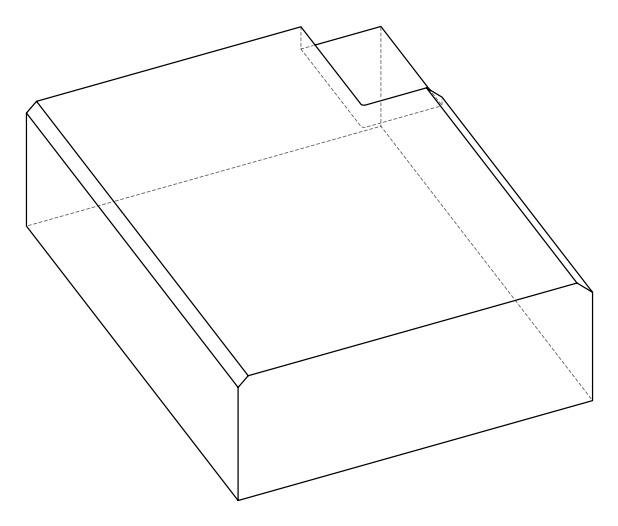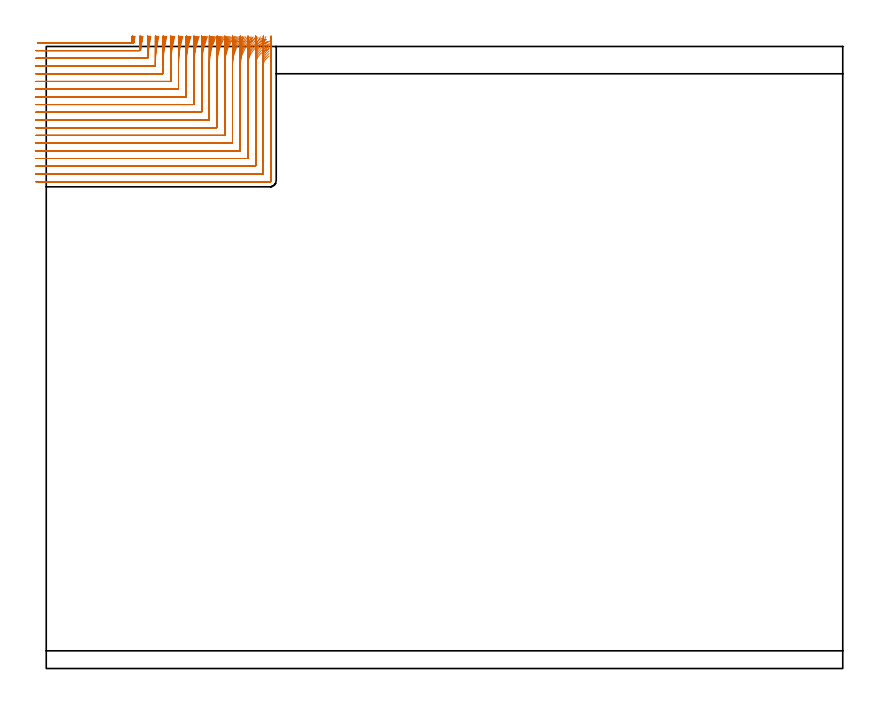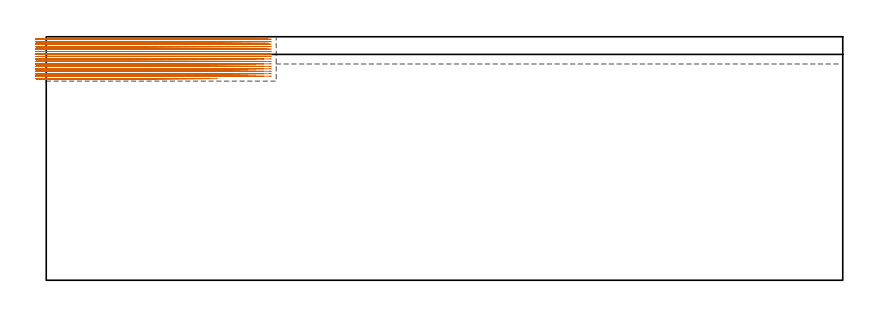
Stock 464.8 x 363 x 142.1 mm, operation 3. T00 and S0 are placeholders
(PLAN: 3 operations, 1 tool changes, 136.9 min)
(1 AREA_MILL | FG_CHAMFER_SURFACE | UGT0205_001 | 15.1 min | 24648 mm3)
(2 AREA_MILL_1 | FG_CHAMFER_SURFACE_1 | UGT0205_001 | 16.15 min | 42719 mm3)
(3 MILL_CORNER_NOTCH_RECTANGULAR | CORNER_NOTCH_RECTANGULAR | NXT0201_008 | Follow Part, ap 1.5, ae 75% | 105.64 min | 283651 mm3)
(TOOL UGT0205_001 | Chamfer Mill 20 x 3 x 45 deg. | D20 FL50 Z2)
(TOOL NXT0201_008 | ENDMILL 6mm [2P460-0600-NA 1630] | D6 FL26 Z6)
(OP 3 MILL_CORNER_NOTCH_RECTANGULAR, part 1 of 2)
G17 G21 G94 G90
T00 M6
G54
G17 G0 G90 X-5.142 Y365.1 S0 M3
G43 Z152.1 H1
Z140.661
G94 G1 X-2.142 F250.
X50.981 F500.
G3 X51.27 Y365.346 R0.3
G2 X51.38 Y366. R81.
G1 X51.891 Y368.956 F250.
G0 Z152.1
X-6. Y360.6
Z140.661
G1 X-3.
X54.897 F500.
G3 X55.189 Y360.861 R0.3
G2 X55.951 Y366. R76.5
G1 X56.491 Y368.951 F250.
G0 Z152.1
X-6. Y356.1
Z140.661
G1 X-3.
X59.026 F500.
G3 X59.319 Y356.377 R0.3
G2 X60.53 Y366. R72.
G1 X61.105 Y368.945 F250.
G0 Z152.1
X-6. Y351.6
Z140.661
G1 X-3.
X63.405 F500.
G3 X63.7 Y351.895 R0.3
G2 X65.121 Y366. R67.5
G1 X65.733 Y368.937 F250.
G0 Z152.1
X-6. Y347.1
Z140.661
G1 X-3.
X67.905 F500.
G3 X68.2 Y347.395 R0.3
G1 Y352.219
G2 X69.726 Y366. R63.
G1 X70.382 Y368.927 F250.
G0 Z152.1
X-6. Y342.6
Z140.661
G1 X-3.
X72.405 F500.
G3 X72.7 Y342.895 R0.3
G1 Y352.219
G2 X74.346 Y366. R58.5
G1 X75.053 Y368.916 F250.
G0 Z152.1
X-6. Y338.1
Z140.661
G1 X-3.
X76.905 F500.
G3 X77.2 Y338.395 R0.3
G1 Y352.219
G2 X78.988 Y366. R54.
G1 X79.754 Y368.901 F250.
G0 Z152.1
X-6. Y333.6
Z140.661
G1 X-3.
X81.404 F500.
G3 X81.7 Y333.896 R0.3
G1 Y352.219
G2 X83.657 Y366. R49.5
G1 X84.492 Y368.881 F250.
G0 Z152.1
X-6. Y329.1
Z140.661
G1 X-3.
X85.904 F500.
G3 X86.2 Y329.396 R0.3
G1 Y352.219
G2 X88.362 Y366. R45.
G1 X89.281 Y368.856 F250.
G0 Z152.1
X-6. Y324.6
Z140.661
G1 X-3.
X90.404 F500.
G3 X90.7 Y324.896 R0.3
G1 Y352.219
G2 X93.117 Y366. R40.5
G1 X94.138 Y368.821 F250.
G0 Z152.1
X-6. Y320.1
Z140.661
G1 X-3.
X94.904 F500.
G3 X95.2 Y320.396 R0.3
G1 Y352.219
G2 X97.942 Y366. R36.
G1 X99.091 Y368.771 F250.
G0 Z152.1
X-6. Y315.6
Z140.661
G1 X-3.
X99.404 F500.
G3 X99.7 Y315.896 R0.3
G1 Y352.219
G2 X102.875 Y366. R31.5
G1 X104.187 Y368.698 F250.
G0 Z152.1
X-6. Y311.1
Z140.661
G1 X-3.
X103.904 F500.
G3 X104.2 Y311.396 R0.3
G1 Y352.219
G2 X107.982 Y366. R27.
G1 X109.513 Y368.58 F250.
G0 Z152.1
X-6. Y306.6
Z140.661
G1 X-3.
X108.403 F500.
G3 X108.7 Y306.897 R0.3
G1 Y352.219
G2 X113.414 Y366. R22.5
G1 X115.252 Y368.371 F250.
G0 Z152.1
X-6. Y302.1
Z140.661
G1 X-3.
X112.903 F500.
G3 X113.2 Y302.397 R0.3
G1 Y352.219
G2 X119.621 Y366. R18.
G1 X121.918 Y367.93 F250.
G0 Z152.1
X-6. Y297.6
Z140.661
G1 X-3.
X117.403 F500.
G3 X117.7 Y297.897 R0.3
G1 Y352.219
G2 X126.533 Y364.886 R13.5
G1 X129.348 Y365.924 F250.
G0 Z152.1
X-6. Y293.1
Z140.661
G1 X-3.
X121.903 F500.
G3 X122.2 Y293.397 R0.3
G1 Y352.219
G2 X127.2 Y360.281 R9.
G1 X129.887 Y361.615 F250.
G0 Z152.1
X-6. Y288.6
Z140.661
G1 X-3.
X126.403 F500.
G3 X126.7 Y288.897 R0.3
G1 Y352.219
G2 X127.969 Y355.351 R4.5
G1 X130.056 Y357.505 F250.
G0 Z152.1
X-6. Y284.1
Z140.661
G1 X-3.
X130.6 F500.
G3 X131.2 Y284.7 R0.6
G1 Y352.219
Y355.219 F250.
G0 Z152.1
X-5.142 Y365.1
Z139.222
G1 X-2.142
X50.758 F500.
G3 X51.048 Y365.351 R0.3
G2 X51.146 Y366. R81.
G1 X51.603 Y368.965 F250.
G0 Z152.1
X-6. Y360.6
Z139.222
G1 X-3.
X54.748 F500.
G3 X55.04 Y360.866 R0.3
G2 X55.702 Y366. R76.5
G1 X56.186 Y368.961 F250.
G0 Z152.1
X-6. Y356.1
Z139.222
G1 X-3.
X58.957 F500.
G3 X59.252 Y356.383 R0.3
G2 X60.266 Y366. R72.
G1 X60.78 Y368.956 F250.
G0 Z152.1
X-6. Y351.6
Z139.222
G1 X-3.
X63.405 F500.
G3 X63.7 Y351.895 R0.3
G1 Y353.658
G2 X64.838 Y366. R67.5
G1 X65.386 Y368.949 F250.
G0 Z152.1
X-6. Y347.1
Z139.222
G1 X-3.
X67.905 F500.
G3 X68.2 Y347.395 R0.3
G1 Y353.658
G2 X69.421 Y366. R63.
G1 X70.008 Y368.942 F250.
G0 Z152.1
X-6. Y342.6
Z139.222
G1 X-3.
X72.405 F500.
G3 X72.7 Y342.895 R0.3
G1 Y353.658
G2 X74.017 Y366. R58.5
G1 X74.65 Y368.932 F250.
G0 Z152.1
X-6. Y338.1
Z139.222
G1 X-3.
X76.905 F500.
G3 X77.2 Y338.395 R0.3
G1 Y353.658
G2 X78.629 Y366. R54.
G1 X79.315 Y368.921 F250.
G0 Z152.1
X-6. Y333.6
Z139.222
G1 X-3.
X81.404 F500.
G3 X81.7 Y333.896 R0.3
G1 Y353.658
G2 X83.263 Y366. R49.5
G1 X84.011 Y368.905 F250.
G0 Z152.1
X-6. Y329.1
Z139.222
G1 X-3.
X85.904 F500.
G3 X86.2 Y329.396 R0.3
G1 Y353.658
G2 X87.925 Y366. R45.
G1 X88.748 Y368.885 F250.
G0 Z152.1
X-6. Y324.6
Z139.222
G1 X-3.
X90.404 F500.
G3 X90.7 Y324.896 R0.3
G1 Y353.658
G2 X92.626 Y366. R40.5
G1 X93.54 Y368.857 F250.
G0 Z152.1
X-6. Y320.1
Z139.222
G1 X-3.
X94.904 F500.
G3 X95.2 Y320.396 R0.3
G1 Y353.658
G2 X97.382 Y366. R36.
G1 X98.41 Y368.818 F250.
G0 Z152.1
X-6. Y315.6
Z139.222
G1 X-3.
X99.404 F500.
G3 X99.7 Y315.896 R0.3
G1 Y353.658
G2 X102.218 Y366. R31.5
G1 X103.394 Y368.76 F250.
G0 Z152.1
X-6. Y311.1
Z139.222
G1 X-3.
X103.904 F500.
G3 X104.2 Y311.396 R0.3
G1 Y353.658
G2 X107.186 Y366. R27.
G1 X108.557 Y368.668 F250.
G0 Z152.1
X-6. Y306.6
Z139.222
G1 X-3.
X108.403 F500.
G3 X108.7 Y306.897 R0.3
G1 Y353.658
G2 X112.387 Y366. R22.5
G1 X114.032 Y368.508 F250.
G0 Z152.1
X-6. Y302.1
Z139.222
G1 X-3.
X112.903 F500.
G3 X113.2 Y302.397 R0.3
G1 Y353.658
G2 X118.097 Y366. R18.
G1 X120.154 Y368.184 F250.
G0 Z152.1
X-6. Y297.6
Z139.222
G1 X-3.
X117.403 F500.
G3 X117.7 Y297.897 R0.3
G1 Y353.658
G2 X125.289 Y365.795 R13.5
G1 X127.986 Y367.109 F250.
G0 Z152.1
X-6. Y293.1
Z139.222
G1 X-3.
X121.903 F500.
G3 X122.2 Y293.397 R0.3
G1 Y353.658
G2 X127.2 Y361.721 R9.
G1 X129.887 Y363.054 F250.
G0 Z152.1
X-6. Y288.6
Z139.222
G1 X-3.
X126.403 F500.
G3 X126.7 Y288.897 R0.3
G1 Y353.658
G2 X127.969 Y356.79 R4.5
G1 X130.056 Y358.944 F250.
G0 Z152.1
X-6. Y284.1
Z139.222
G1 X-3.
X130.6 F500.
G3 X131.2 Y284.7 R0.6
G1 Y353.658
Y356.658 F250.
G0 Z152.1
X-5.142 Y365.1
Z137.783
G1 X-2.142
X50.561 F500.
G3 X50.852 Y365.356 R0.3
G2 X50.937 Y366. R81.
G1 X51.341 Y368.973 F250.
G0 Z152.1
X-6. Y360.6
Z137.783
G1 X-3.
X54.625 F500.
G3 X54.918 Y360.872 R0.3
G2 X55.481 Y366. R76.5
G1 X55.908 Y368.969 F250.
G0 Z152.1
X-6. Y356.1
Z137.783
G1 X-3.
X58.917 F500.
G3 X59.212 Y356.389 R0.3
G2 X60.03 Y366. R72.
G1 X60.485 Y368.965 F250.
G0 Z152.1
X-6. Y351.6
Z137.783
G1 X-3.
X63.405 F500.
G3 X63.7 Y351.895 R0.3
G1 Y355.097
G2 X64.586 Y366. R67.5
G1 X65.071 Y368.961 F250.
G0 Z152.1
X-6. Y347.1
Z137.783
G1 X-3.
X67.905 F500.
G3 X68.2 Y347.395 R0.3
G1 Y355.097
G2 X69.151 Y366. R63.
G1 X69.67 Y368.955 F250.
G0 Z152.1
X-6. Y342.6
Z137.783
G1 X-3.
X72.405 F500.
G3 X72.7 Y342.895 R0.3
G1 Y355.097
G2 X73.725 Y366. R58.5
G1 X74.284 Y368.947 F250.
G0 Z152.1
X-6. Y338.1
Z137.783
G1 X-3.
X76.905 F500.
G3 X77.2 Y338.395 R0.3
G1 Y355.097
G2 X78.312 Y366. R54.
G1 X78.918 Y368.938 F250.
G0 Z152.1
X-6. Y333.6
Z137.783
G1 X-3.
X81.404 F500.
G3 X81.7 Y333.896 R0.3
G1 Y355.097
G2 X82.916 Y366. R49.5
G1 X83.576 Y368.926 F250.
G0 Z152.1
X-6. Y329.1
Z137.783
G1 X-3.
X85.904 F500.
G3 X86.2 Y329.396 R0.3
G1 Y355.097
G2 X87.541 Y366. R45.
G1 X88.268 Y368.911 F250.
G0 Z152.1
X-6. Y324.6
Z137.783
G1 X-3.
X90.404 F500.
G3 X90.7 Y324.896 R0.3
G1 Y355.097
G2 X92.195 Y366. R40.5
G1 X93.003 Y368.889 F250.
G0 Z152.1
X-6. Y320.1
Z137.783
G1 X-3.
X94.904 F500.
G3 X95.2 Y320.396 R0.3
G1 Y355.097
G2 X96.891 Y366. R36.
G1 X97.799 Y368.859 F250.
G0 Z152.1
X-6. Y315.6
Z137.783
G1 X-3.
X99.404 F500.
G3 X99.7 Y315.896 R0.3
G1 Y355.097
G2 X101.647 Y366. R31.5
G1 X102.685 Y368.815 F250.
G0 Z152.1
X-6. Y311.1
Z137.783
G1 X-3.
X103.904 F500.
G3 X104.2 Y311.396 R0.3
G1 Y355.097
G2 X106.499 Y366. R27.
G1 X107.71 Y368.745 F250.
G0 Z152.1
X-6. Y306.6
Z137.783
G1 X-3.
X108.403 F500.
G3 X108.7 Y306.897 R0.3
G1 Y355.097
G2 X111.518 Y366. R22.5
G1 X112.972 Y368.624 F250.
G0 Z152.1
X-6. Y302.1
Z137.783
G1 X-3.
X112.903 F500.
G3 X113.2 Y302.397 R0.3
G1 Y355.097
G2 X116.877 Y366. R18.
G1 X118.695 Y368.387 F250.
G0 Z152.1
X-6. Y297.6
Z137.783
G1 X-3.
X117.403 F500.
G3 X117.7 Y297.897 R0.3
G1 Y355.097
G2 X123.239 Y366. R13.5
G1 X125.661 Y367.769 F250.
G0 Z152.1
X-6. Y293.1
Z137.783
G1 X-3.
X121.903 F500.
G3 X122.2 Y293.397 R0.3
G1 Y355.097
G2 X127.196 Y363.158 R9.
G1 X129.883 Y364.492 F250.
G0 Z152.1
X-6. Y288.6
Z137.783
G1 X-3.
X126.403 F500.
G3 X126.7 Y288.897 R0.3
G1 Y355.097
G2 X127.969 Y358.229 R4.5
G1 X130.057 Y360.384 F250.
G0 Z152.1
X-6. Y284.1
Z137.783
G1 X-3.
X130.6 F500.
G3 X131.2 Y284.7 R0.6
G1 Y355.097
Y358.097 F250.
G0 Z152.1
X-5.142 Y365.1
Z136.344
G1 X-2.142
X50.39 F500.
G3 X50.682 Y365.362 R0.3
G2 X50.755 Y366. R81.
G1 X51.105 Y368.979 F250.
G0 Z152.1
X-6. Y360.6
Z136.344
G1 X-3.
X54.529 F500.
G3 X54.823 Y360.877 R0.3
G2 X55.287 Y366. R76.5
G1 X55.659 Y368.977 F250.
G0 Z152.1
X-6. Y356.1
Z136.344
G1 X-3.
X58.905 F500.
G3 X59.2 Y356.395 R0.3
G2 X59.825 Y366. R72.
G1 X60.219 Y368.974 F250.
G0 Z152.1
X-6. Y351.6
Z136.344
G1 X-3.
X63.405 F500.
G3 X63.7 Y351.895 R0.3
G1 Y356.536
G2 X64.367 Y366. R67.5
G1 X64.787 Y368.97 F250.
G0 Z152.1
X-6. Y347.1
Z136.344
G1 X-3.
X67.905 F500.
G3 X68.2 Y347.395 R0.3
G1 Y356.536
G2 X68.915 Y366. R63.
G1 X69.366 Y368.966 F250.
G0 Z152.1
X-6. Y342.6
Z136.344
G1 X-3.
X72.405 F500.
G3 X72.7 Y342.895 R0.3
G1 Y356.536
G2 X73.471 Y366. R58.5
G1 X73.956 Y368.96 F250.
G0 Z152.1
X-6. Y338.1
Z136.344
G1 X-3.
X76.905 F500.
G3 X77.2 Y338.395 R0.3
G1 Y356.536
G2 X78.036 Y366. R54.
G1 X78.561 Y368.954 F250.
G0 Z152.1
X-6. Y333.6
Z136.344
G1 X-3.
X81.404 F500.
G3 X81.7 Y333.896 R0.3
G1 Y356.536
G2 X82.613 Y366. R49.5
G1 X83.187 Y368.945 F250.
G0 Z152.1
X-6. Y329.1
Z136.344
G1 X-3.
X85.904 F500.
G3 X86.2 Y329.396 R0.3
G1 Y356.536
G2 X87.206 Y366. R45.
G1 X87.837 Y368.933 F250.
G0 Z152.1
X-6. Y324.6
Z136.344
G1 X-3.
X90.404 F500.
G3 X90.7 Y324.896 R0.3
G1 Y356.536
G2 X91.821 Y366. R40.5
G1 X92.522 Y368.917 F250.
G0 Z152.1
X-6. Y320.1
Z136.344
G1 X-3.
X94.904 F500.
G3 X95.2 Y320.396 R0.3
G1 Y356.536
G2 X96.466 Y366. R36.
G1 X97.255 Y368.894 F250.
G0 Z152.1
X-6. Y315.6
Z136.344
G1 X-3.
X99.404 F500.
G3 X99.7 Y315.896 R0.3
G1 Y356.536
G2 X101.155 Y366. R31.5
G1 X102.057 Y368.861 F250.
G0 Z152.1
X-6. Y311.1
Z136.344
G1 X-3.
X103.904 F500.
G3 X104.2 Y311.396 R0.3
G1 Y356.536
G2 X105.913 Y366. R27.
G1 X106.964 Y368.81 F250.
G0 Z152.1
X-6. Y306.6
Z136.344
G1 X-3.
X108.403 F500.
G3 X108.7 Y306.897 R0.3
G1 Y356.536
G2 X110.787 Y366. R22.5
G1 X112.049 Y368.722 F250.
G0 Z152.1
X-6. Y302.1
Z136.344
G1 X-3.
X112.903 F500.
G3 X113.2 Y302.397 R0.3
G1 Y356.536
G2 X115.889 Y366. R18.
G1 X117.466 Y368.552 F250.
G0 Z152.1
X-6. Y297.6
Z136.344
G1 X-3.
X117.403 F500.
G3 X117.7 Y297.897 R0.3
G1 Y356.536
G2 X121.572 Y366. R13.5
G1 X123.675 Y368.139 F250.
G0 Z152.1
X-6. Y293.1
Z136.344
G1 X-3.
X121.903 F500.
G3 X122.2 Y293.397 R0.3
G1 Y356.536
G2 X126.846 Y364.413 R9.
G1 X129.472 Y365.864 F250.
G0 Z152.1
X-6. Y288.6
Z136.344
G1 X-3.
X126.403 F500.
G3 X126.7 Y288.897 R0.3
G1 Y356.536
G2 X127.968 Y359.668 R4.5
G1 X130.056 Y361.822 F250.
G0 Z152.1
X-6. Y284.1
Z136.344
G1 X-3.
X130.6 F500.
G3 X131.2 Y284.7 R0.6
G1 Y356.536
Y359.536 F250.
G0 Z152.1
X-5.142 Y365.1
Z134.905
G1 X-2.142
X50.246 F500.
G3 X50.538 Y365.367 R0.3
G2 X50.599 Y366. R81.
G1 X50.896 Y368.985 F250.
G0 Z152.1
X-6. Y360.6
Z134.905
G1 X-3.
X54.461 F500.
G3 X54.755 Y360.883 R0.3
G2 X55.122 Y366. R76.5
G1 X55.437 Y368.983 F250.
G0 Z152.1
X-6. Y356.1
Z134.905
G1 X-3.
X58.905 F500.
G3 X59.2 Y356.395 R0.3
G1 Y357.973
G2 X59.649 Y366. R72.
G1 X59.983 Y368.981 F250.
G0 Z152.1
X-6. Y351.6
Z134.905
G1 X-3.
X63.405 F500.
G3 X63.7 Y351.895 R0.3
G1 Y357.973
G2 X64.179 Y366. R67.5
G1 X64.536 Y368.979 F250.
G0 Z152.1
X-6. Y347.1
Z134.905
G1 X-3.
X67.905 F500.
G3 X68.2 Y347.395 R0.3
G1 Y357.973
G2 X68.713 Y366. R63.
G1 X69.096 Y368.976 F250.
G0 Z152.1
X-6. Y342.6
Z134.905
G1 X-3.
X72.405 F500.
G3 X72.7 Y342.895 R0.3
G1 Y357.973
G2 X73.253 Y366. R58.5
G1 X73.665 Y368.972 F250.
G0 Z152.1
X-6. Y338.1
Z134.905
G1 X-3.
X76.905 F500.
G3 X77.2 Y338.395 R0.3
G1 Y357.973
G2 X77.8 Y366. R54.
G1 X78.246 Y368.967 F250.
G0 Z152.1
X-6. Y333.6
Z134.905
G1 X-3.
X81.404 F500.
G3 X81.7 Y333.896 R0.3
G1 Y357.973
G2 X82.355 Y366. R49.5
G1 X82.842 Y368.96 F250.
G0 Z152.1
X-6. Y329.1
Z134.905
G1 X-3.
X85.904 F500.
G3 X86.2 Y329.396 R0.3
G1 Y357.973
G2 X86.922 Y366. R45.
G1 X87.457 Y368.952 F250.
G0 Z152.1
X-6. Y324.6
Z134.905
G1 X-3.
X90.404 F500.
G3 X90.7 Y324.896 R0.3
G1 Y357.973
G2 X91.503 Y366. R40.5
G1 X92.098 Y368.94 F250.
G0 Z152.1
X-6. Y320.1
Z134.905
G1 X-3.
X94.904 F500.
G3 X95.2 Y320.396 R0.3
G1 Y357.973
G2 X96.106 Y366. R36.
G1 X96.775 Y368.924 F250.
G0 Z152.1
X-6. Y315.6
Z134.905
G1 X-3.
X99.404 F500.
G3 X99.7 Y315.896 R0.3
G1 Y357.973
G2 X100.74 Y366. R31.5
G1 X101.504 Y368.901 F250.
G0 Z152.1
X-6. Y311.1
Z134.905
G1 X-3.
X103.904 F500.
G3 X104.2 Y311.396 R0.3
G1 Y357.973
G2 X105.421 Y366. R27.
G1 X106.313 Y368.864 F250.
G0 Z152.1
X-6. Y306.6
Z134.905
G1 X-3.
X108.403 F500.
G3 X108.7 Y306.897 R0.3
G1 Y357.973
G2 X110.18 Y366. R22.5
G1 X111.251 Y368.803 F250.
G0 Z152.1
X-6. Y302.1
Z134.905
G1 X-3.
X112.903 F500.
G3 X113.2 Y302.397 R0.3
G1 Y357.973
G2 X115.089 Y366. R18.
G1 X116.426 Y368.685 F250.
G0 Z152.1
X-6. Y297.6
Z134.905
G1 X-3.
X117.403 F500.
G3 X117.7 Y297.897 R0.3
G1 Y357.973
G2 X120.345 Y366. R13.5
G1 X122.129 Y368.412 F250.
G0 Z152.1
X-6. Y293.1
Z134.905
G1 X-3.
X121.903 F500.
G3 X122.2 Y293.397 R0.3
G1 Y357.973
G2 X126.087 Y365.38 R9.
G1 X128.556 Y367.084 F250.
G0 Z152.1
X-6. Y288.6
Z134.905
G1 X-3.
X126.403 F500.
G3 X126.7 Y288.897 R0.3
G1 Y357.973
G2 X127.972 Y361.109 R4.5
G1 X130.063 Y363.261 F250.
G0 Z152.1
X-6. Y284.1
Z134.905
G1 X-3.
X130.6 F500.
G3 X131.2 Y284.7 R0.6
G1 Y357.973
Y360.973 F250.
G0 Z152.1
X-5.142 Y365.1
Z133.467
G1 X-2.142
X50.114 F500.
G3 X50.407 Y365.373 R0.3
G2 X50.454 Y366. R81.
G1 X50.692 Y368.991 F250.
G0 Z152.1
X-6. Y360.6
Z133.467
G1 X-3.
X54.417 F500.
G3 X54.711 Y360.889 R0.3
G2 X54.969 Y366. R76.5
G1 X55.221 Y368.989 F250.
G0 Z152.1
X-6. Y356.1
Z133.467
G1 X-3.
X58.905 F500.
G3 X59.2 Y356.395 R0.3
G1 Y359.585
G2 X59.486 Y366. R72.
G1 X59.754 Y368.988 F250.
G0 Z152.1
X-6. Y351.6
Z133.467
G1 X-3.
X63.405 F500.
G3 X63.7 Y351.895 R0.3
G1 Y359.585
G2 X64.006 Y366. R67.5
G1 X64.291 Y368.986 F250.
G0 Z152.1
X-6. Y347.1
Z133.467
G1 X-3.
X67.905 F500.
G3 X68.2 Y347.395 R0.3
G1 Y359.585
G2 X68.527 Y366. R63.
G1 X68.833 Y368.984 F250.
G0 Z152.1
X-6. Y342.6
Z133.467
G1 X-3.
X72.405 F500.
G3 X72.7 Y342.895 R0.3
G1 Y359.585
G2 X73.053 Y366. R58.5
G1 X73.382 Y368.982 F250.
G0 Z152.1
X-6. Y338.1
Z133.467
G1 X-3.
X76.905 F500.
G3 X77.2 Y338.395 R0.3
G1 Y359.585
G2 X77.582 Y366. R54.
G1 X77.939 Y368.979 F250.
G0 Z152.1
X-6. Y333.6
Z133.467
G1 X-3.
X81.404 F500.
G3 X81.7 Y333.896 R0.3
G1 Y359.585
G2 X82.117 Y366. R49.5
G1 X82.506 Y368.975 F250.
G0 Z152.1
X-6. Y329.1
Z133.467
G1 X-3.
X85.904 F500.
G3 X86.2 Y329.396 R0.3
G1 Y359.585
G2 X86.66 Y366. R45.
G1 X87.087 Y368.969 F250.
G0 Z152.1
X-6. Y324.6
Z133.467
G1 X-3.
X90.404 F500.
G3 X90.7 Y324.896 R0.3
G1 Y359.585
G2 X91.211 Y366. R40.5
G1 X91.686 Y368.962 F250.
G0 Z152.1
X-6. Y320.1
Z133.467
G1 X-3.
X94.904 F500.
G3 X95.2 Y320.396 R0.3
G1 Y359.585
G2 X95.776 Y366. R36.
G1 X96.311 Y368.952 F250.
G0 Z152.1
X-6. Y315.6
Z133.467
G1 X-3.
X99.404 F500.
G3 X99.7 Y315.896 R0.3
G1 Y359.585
G2 X100.36 Y366. R31.5
G1 X100.971 Y368.937 F250.
G0 Z152.1
X-6. Y311.1
Z133.467
G1 X-3.
X103.904 F500.
G3 X104.2 Y311.396 R0.3
G1 Y359.585
G2 X104.973 Y366. R27.
G1 X105.686 Y368.914 F250.
G0 Z152.1
X-6. Y306.6
Z133.467
G1 X-3.
X108.403 F500.
G3 X108.7 Y306.897 R0.3
G1 Y359.585
G2 X109.634 Y366. R22.5
G1 X110.489 Y368.875 F250.
G0 Z152.1
X-6. Y302.1
Z133.467
G1 X-3.
X112.903 F500.
G3 X113.2 Y302.397 R0.3
G1 Y359.585
G2 X114.382 Y366. R18.
G1 X115.451 Y368.803 F250.
G0 Z152.1
X-6. Y297.6
Z133.467
G1 X-3.
X117.403 F500.
G3 X117.7 Y297.897 R0.3
G1 Y359.585
G2 X119.321 Y366. R13.5
G1 X120.747 Y368.64 F250.
G0 Z152.1
X-6. Y293.1
Z133.467
G1 X-3.
X121.903 F500.
G3 X122.2 Y293.397 R0.3
G1 Y359.585
G2 X124.887 Y366. R9.
G1 X127.026 Y368.104 F250.
G0 Z152.1
X-6. Y288.6
Z133.467
G1 X-3.
X126.403 F500.
G3 X126.7 Y288.897 R0.3
G1 Y359.585
G2 X128.577 Y363.242 R4.5
G1 X131.015 Y364.99 F250.
G0 Z152.1
X-6. Y284.1
Z133.467
G1 X-3.
X130.6 F500.
G3 X131.2 Y284.7 R0.6
G1 Y359.585
Y362.585 F250.
G0 Z152.1
X-5.142 Y365.1
Z132.028
G1 X-2.142
X50.003 F500.
G3 X50.296 Y365.38 R0.3
G2 X50.329 Y366. R81.
G1 X50.499 Y368.995 F250.
G0 Z152.1
X-6. Y360.6
Z132.028
G1 X-3.
X54.406 F500.
G3 X54.7 Y360.894 R0.3
G2 X54.837 Y366. R76.5
G1 X55.017 Y368.995 F250.
G0 Z152.1
X-6. Y356.1
Z132.028
G1 X-3.
X58.905 F500.
G3 X59.2 Y356.395 R0.3
G1 Y361.399
G2 X59.347 Y366. R72.
G1 X59.539 Y368.994 F250.
G0 Z152.1
X-6. Y351.6
Z132.028
G1 X-3.
X63.405 F500.
G3 X63.7 Y351.895 R0.3
G1 Y361.399
G2 X63.857 Y366. R67.5
G1 X64.061 Y368.993 F250.
G0 Z152.1
X-6. Y347.1
Z132.028
G1 X-3.
X67.905 F500.
G3 X68.2 Y347.395 R0.3
G1 Y361.399
G2 X68.368 Y366. R63.
G1 X68.587 Y368.992 F250.
G0 Z152.1
X-6. Y342.6
Z132.028
G1 X-3.
X72.405 F500.
G3 X72.7 Y342.895 R0.3
G1 Y361.399
G2 X72.881 Y366. R58.5
G1 X73.117 Y368.991 F250.
G0 Z152.1
X-6. Y338.1
Z132.028
G1 X-3.
X76.905 F500.
G3 X77.2 Y338.395 R0.3
G1 Y361.399
G2 X77.396 Y366. R54.
G1 X77.652 Y368.989 F250.
G0 Z152.1
X-6. Y333.6
Z132.028
G1 X-3.
X81.404 F500.
G3 X81.7 Y333.896 R0.3
G1 Y361.399
G2 X81.914 Y366. R49.5
G1 X82.193 Y368.987 F250.
G0 Z152.1
X-6. Y329.1
Z132.028
G1 X-3.
X85.904 F500.
G3 X86.2 Y329.396 R0.3
G1 Y361.399
G2 X86.436 Y366. R45.
G1 X86.743 Y368.984 F250.
G0 Z152.1
X-6. Y324.6
Z132.028
G1 X-3.
X90.404 F500.
G3 X90.7 Y324.896 R0.3
G1 Y361.399
G2 X90.962 Y366. R40.5
G1 X91.303 Y368.981 F250.
G0 Z152.1
X-6. Y320.1
Z132.028
G1 X-3.
X94.904 F500.
G3 X95.2 Y320.396 R0.3
G1 Y361.399
G2 X95.495 Y366. R36.
G1 X95.879 Y368.975 F250.
G0 Z152.1
X-6. Y315.6
Z132.028
G1 X-3.
X99.404 F500.
G3 X99.7 Y315.896 R0.3
G1 Y361.399
G2 X100.038 Y366. R31.5
G1 X100.476 Y368.968 F250.
G0 Z152.1
X-6. Y311.1
Z132.028
G1 X-3.
X103.904 F500.
G3 X104.2 Y311.396 R0.3
G1 Y361.399
G2 X104.595 Y366. R27.
G1 X105.106 Y368.956 F250.
G0 Z152.1
X-6. Y306.6
Z132.028
G1 X-3.
X108.403 F500.
G3 X108.7 Y306.897 R0.3
G1 Y361.399
G2 X109.175 Y366. R22.5
G1 X109.789 Y368.937 F250.
G0 Z152.1
X-6. Y302.1
Z132.028
G1 X-3.
X112.903 F500.
G3 X113.2 Y302.397 R0.3
G1 Y361.399
G2 X113.798 Y366. R18.
G1 X114.565 Y368.9 F250.
G0 Z152.1
X-6. Y297.6
Z132.028
G1 X-3.
X117.403 F500.
G3 X117.7 Y297.897 R0.3
G1 Y361.399
G2 X118.508 Y366. R13.5
G1 X119.531 Y368.82 F250.
G0 Z152.1
X-6. Y293.1
Z132.028
G1 X-3.
X121.903 F500.
G3 X122.2 Y293.397 R0.3
G1 Y361.399
G2 X123.465 Y366. R9.
G1 X124.998 Y368.578 F250.
G0 Z152.1
X-6. Y288.6
Z132.028
G1 X-3.
X126.403 F500.
G3 X126.7 Y288.897 R0.3
G1 Y361.399
G2 X128.934 Y365.287 R4.5
G1 X131.526 Y366.798 F250.
G0 Z152.1
X-6. Y284.1
Z132.028
G1 X-3.
X130.6 F500.
G3 X131.2 Y284.7 R0.6
G1 Y361.399
Y364.399 F250.
G0 Z152.1
X-5.142 Y365.1
Z130.589
G1 X-2.142
X49.913 F500.
G3 X50.208 Y365.39 R0.3
G2 X50.218 Y366. R81.
G1 X50.282 Y368.999 F250.
G0 Z152.1
X-6. Y360.6
Z130.589
G1 X-3.
X54.406 F500.
G3 X54.7 Y360.894 R0.3
G1 Y364.285
G2 X54.719 Y366. R76.5
G1 X54.786 Y368.999 F250.
G0 Z152.1
X-6. Y356.1
Z130.589
G1 X-3.
X58.905 F500.
G3 X59.2 Y356.395 R0.3
G1 Y364.285
G2 X59.22 Y366. R72.
G1 X59.292 Y368.999 F250.
G0 Z152.1
X-6. Y351.6
Z130.589
G1 X-3.
X63.405 F500.
G3 X63.7 Y351.895 R0.3
G1 Y364.285
G2 X63.722 Y366. R67.5
G1 X63.798 Y368.999 F250.
G0 Z152.1
X-6. Y347.1
Z130.589
G1 X-3.
X67.905 F500.
G3 X68.2 Y347.395 R0.3
G1 Y364.285
G2 X68.223 Y366. R63.
G1 X68.305 Y368.999 F250.
G0 Z152.1
X-6. Y342.6
Z130.589
G1 X-3.
X72.405 F500.
G3 X72.7 Y342.895 R0.3
G1 Y364.285
G2 X72.725 Y366. R58.5
G1 X72.813 Y368.999 F250.
G0 Z152.1
X-6. Y338.1
Z130.589
G1 X-3.
X76.905 F500.
G3 X77.2 Y338.395 R0.3
G1 Y364.285
G2 X77.227 Y366. R54.
G1 X77.323 Y368.998 F250.
G0 Z152.1
X-6. Y333.6
Z130.589
G1 X-3.
X81.404 F500.
G3 X81.7 Y333.896 R0.3
G1 Y364.285
G2 X81.73 Y366. R49.5
G1 X81.834 Y368.998 F250.
G0 Z152.1
X-6. Y329.1
Z130.589
G1 X-3.
X85.904 F500.
G3 X86.2 Y329.396 R0.3
G1 Y364.285
G2 X86.233 Y366. R45.
G1 X86.347 Y368.998 F250.
G0 Z152.1
X-6. Y324.6
Z130.589
G1 X-3.
X90.404 F500.
G3 X90.7 Y324.896 R0.3
G1 Y364.285
G2 X90.736 Y366. R40.5
G1 X90.863 Y368.997 F250.
G0 Z152.1
X-6. Y320.1
Z130.589
G1 X-3.
X94.904 F500.
G3 X95.2 Y320.396 R0.3
G1 Y364.285
G2 X95.241 Y366. R36.
G1 X95.384 Y368.997 F250.
G0 Z152.1
X-6. Y315.6
Z130.589
G1 X-3.
X99.404 F500.
G3 X99.7 Y315.896 R0.3
G1 Y364.285
G2 X99.747 Y366. R31.5
G1 X99.91 Y368.996 F250.
G0 Z152.1
X-6. Y311.1
Z130.589
G1 X-3.
X103.904 F500.
G3 X104.2 Y311.396 R0.3
G1 Y364.285
G2 X104.255 Y366. R27.
G1 X104.445 Y368.994 F250.
G0 Z152.1
X-6. Y306.6
Z130.589
G1 X-3.
X108.403 F500.
G3 X108.7 Y306.897 R0.3
G1 Y364.285
G2 X108.765 Y366. R22.5
G1 X108.994 Y368.991 F250.
G0 Z152.1
X-6. Y302.1
Z130.589
G1 X-3.
X112.903 F500.
G3 X113.2 Y302.397 R0.3
G1 Y364.285
G2 X113.282 Y366. R18.
G1 X113.568 Y368.986 F250.
G0 Z152.1
X-6. Y297.6
Z130.589
G1 X-3.
X117.403 F500.
G3 X117.7 Y297.897 R0.3
G1 Y364.285
G2 X117.809 Y366. R13.5
G1 X118.19 Y368.976 F250.
G0 Z152.1
X-6. Y293.1
Z130.589
G1 X-3.
X121.903 F500.
G3 X122.2 Y293.397 R0.3
G1 Y364.285
G2 X122.365 Y366. R9.
G1 X122.937 Y368.945 F250.
G0 Z152.1
X-6. Y288.6
Z130.589
G1 X-3.
X126.403 F500.
G3 X126.7 Y288.897 R0.3
G1 Y364.285
G2 X127.04 Y366. R4.5
G1 X128.183 Y368.774 F250.
G0 Z152.1
X-6. Y284.1
Z130.589
G1 X-3.
X130.6 F500.
G3 X131.2 Y284.7 R0.6
G1 Y364.285
Y367.285 F250.
G0 Z152.1
X-5.142 Y365.1
Z129.15
G1 X-2.142
X49.906 F500.
G3 X50.2 Y365.394 R0.3
G2 X50.2 Y366. R81.
G1 X50.209 Y369. F250.
G0 Z152.1
X-6. Y360.6
Z129.15
G1 X-3.
X54.406 F500.
G3 X54.7 Y360.894 R0.3
G1 Y365.755
Y366.
X54.71 Y369. F250.
G0 Z152.1
X-6. Y356.1
Z129.15
G1 X-3.
X58.905 F500.
G3 X59.2 Y356.395 R0.3
G1 Y365.755
Y366.
X59.211 Y369. F250.
G0 Z152.1
X-6. Y351.6
Z129.15
G1 X-3.
X63.405 F500.
G3 X63.7 Y351.895 R0.3
G1 Y365.755
Y366.
X63.711 Y369. F250.
G0 Z152.1
X-6. Y347.1
Z129.15
G1 X-3.
X67.905 F500.
G3 X68.2 Y347.395 R0.3
G1 Y365.755
Y366.
X68.212 Y369. F250.
G0 Z152.1
X-6. Y342.6
Z129.15
G1 X-3.
X72.405 F500.
G3 X72.7 Y342.895 R0.3
G1 Y365.755
X72.701 Y366.
X72.713 Y369. F250.
G0 Z152.1
X-6. Y338.1
Z129.15
G1 X-3.
X76.905 F500.
G3 X77.2 Y338.395 R0.3
G1 Y365.755
X77.201 Y366.
X77.214 Y369. F250.
G0 Z152.1
X-6. Y333.6
Z129.15
G1 X-3.
X81.404 F500.
G3 X81.7 Y333.896 R0.3
G1 Y365.755
X81.701 Y366.
X81.715 Y369. F250.
G0 Z152.1
X-6. Y329.1
Z129.15
G1 X-3.
X85.904 F500.
G3 X86.2 Y329.396 R0.3
G1 Y365.755
X86.201 Y366.
X86.217 Y369. F250.
G0 Z152.1
X-6. Y324.6
Z129.15
G1 X-3.
X90.404 F500.
G3 X90.7 Y324.896 R0.3
G1 Y365.755
X90.701 Y366.
X90.719 Y369. F250.
G0 Z152.1
X-6. Y320.1
Z129.15
G1 X-3.
X94.904 F500.
G3 X95.2 Y320.396 R0.3
G1 Y365.755
X95.201 Y366.
X95.221 Y369. F250.
G0 Z152.1
X-6. Y315.6
Z129.15
G1 X-3.
X99.404 F500.
G3 X99.7 Y315.896 R0.3
G1 Y365.755
X99.701 Y366.
X99.724 Y369. F250.
G0 Z152.1
X-6. Y311.1
Z129.15
G1 X-3.
X103.904 F500.
G3 X104.2 Y311.396 R0.3
G1 Y365.755
G2 X104.201 Y366. R27.
G1 X104.228 Y369. F250.
G0 Z152.1
X-6. Y306.6
Z129.15
G1 X-3.
X108.403 F500.
G3 X108.7 Y306.897 R0.3
G1 Y365.755
G2 X108.701 Y366. R22.5
G1 X108.734 Y369. F250.
G0 Z152.1
X-6. Y302.1
Z129.15
G1 X-3.
X112.903 F500.
G3 X113.2 Y302.397 R0.3
G1 Y365.755
G2 X113.202 Y366. R18.
G1 X113.243 Y369. F250.
G0 Z152.1
X-6. Y297.6
Z129.15
G1 X-3.
X117.403 F500.
G3 X117.7 Y297.897 R0.3
G1 Y365.755
G2 X117.702 Y366. R13.5
G1 X117.757 Y369. F250.
G0 Z152.1
X-6. Y293.1
Z129.15
G1 X-3.
X121.903 F500.
G3 X122.2 Y293.397 R0.3
G1 Y365.755
G2 X122.203 Y366. R9.
G1 X122.285 Y368.999 F250.
G0 Z152.1
X-6. Y288.6
Z129.15
G1 X-3.
X126.403 F500.
G3 X126.7 Y288.897 R0.3
G1 Y365.755
G2 X126.707 Y366. R4.5
G1 X126.87 Y368.996 F250.
G0 Z152.1
X-6. Y284.1
Z129.15
G1 X-3.
X130.6 F500.
G3 X131.2 Y284.7 R0.6
G1 Y365.755
Y368.755 F250.
G0 Z152.1
X-5.142 Y365.1
Z127.711
G1 X-2.142
X49.906 F500.
G3 X50.2 Y365.394 R0.3
G1 Y366.
Y369. F250.
G0 Z152.1
X-6. Y360.6
Z127.711
G1 X-3.
X54.406 F500.
G3 X54.7 Y360.894 R0.3
G1 Y366.
Y369. F250.
G0 Z152.1
X-6. Y356.1
Z127.711
G1 X-3.
X58.905 F500.
G3 X59.2 Y356.395 R0.3
G1 Y366.
Y369. F250.
G0 Z152.1
X-6. Y351.6
Z127.711
G1 X-3.
X63.405 F500.
G3 X63.7 Y351.895 R0.3
G1 Y366.
Y369. F250.
G0 Z152.1
X-6. Y347.1
Z127.711
G1 X-3.
X67.905 F500.
G3 X68.2 Y347.395 R0.3
G1 Y366.
Y369. F250.
G0 Z152.1
X-6. Y342.6
Z127.711
G1 X-3.
X72.405 F500.
G3 X72.7 Y342.895 R0.3
G1 Y366.
Y369. F250.
G0 Z152.1
X-6. Y338.1
Z127.711
G1 X-3.
X76.905 F500.
G3 X77.2 Y338.395 R0.3
G1 Y366.
Y369. F250.
G0 Z152.1
X-6. Y333.6
Z127.711
G1 X-3.
X81.404 F500.
G3 X81.7 Y333.896 R0.3
G1 Y366.
Y369. F250.
G0 Z152.1
X-6. Y329.1
Z127.711
G1 X-3.
X85.904 F500.
G3 X86.2 Y329.396 R0.3
G1 Y366.
Y369. F250.
G0 Z152.1
X-6. Y324.6
Z127.711
G1 X-3.
X90.404 F500.
G3 X90.7 Y324.896 R0.3
G1 Y366.
Y369. F250.
G0 Z152.1
X-6. Y320.1
Z127.711
G1 X-3.
X94.904 F500.
G3 X95.2 Y320.396 R0.3
G1 Y366.
Y369. F250.
G0 Z152.1
X-6. Y315.6
Z127.711
G1 X-3.
X99.404 F500.
G3 X99.7 Y315.896 R0.3
G1 Y366.
Y369. F250.
G0 Z152.1
X-6. Y311.1
Z127.711
G1 X-3.
X103.904 F500.
G3 X104.2 Y311.396 R0.3
G1 Y366.
Y369. F250.
G0 Z152.1
X-6. Y306.6
Z127.711
G1 X-3.
X108.403 F500.
G3 X108.7 Y306.897 R0.3
G1 Y366.
Y369. F250.
G0 Z152.1
X-6. Y302.1
Z127.711
G1 X-3.
X112.903 F500.
G3 X113.2 Y302.397 R0.3
G1 Y366.
Y369. F250.
G0 Z152.1
X-6. Y297.6
Z127.711
G1 X-3.
X117.403 F500.
G3 X117.7 Y297.897 R0.3
G1 Y366.
Y369. F250.
G0 Z152.1
X-6. Y293.1
Z127.711
G1 X-3.
X121.903 F500.
G3 X122.2 Y293.397 R0.3
G1 Y366.
Y369. F250.
G0 Z152.1
X-6. Y288.6
Z127.711
G1 X-3.
X126.403 F500.
G3 X126.7 Y288.897 R0.3
G1 Y366.
Y369. F250.
G0 Z152.1
X-6. Y284.1
Z127.711
G1 X-3.
X130.6 F500.
G3 X131.2 Y284.7 R0.6
G1 Y366.
Y369. F250.
G0 Z152.1
X-5.142 Y365.1
Z126.272
G1 X-2.142
X49.906 F500.
G3 X50.2 Y365.394 R0.3
G1 Y366.
Y369. F250.
G0 Z152.1
X-6. Y360.6
Z126.272
G1 X-3.
X54.406 F500.
G3 X54.7 Y360.894 R0.3
G1 Y366.
Y369. F250.
G0 Z152.1
X-6. Y356.1
Z126.272
G1 X-3.
X58.905 F500.
G3 X59.2 Y356.395 R0.3
G1 Y366.
Y369. F250.
G0 Z152.1
X-6. Y351.6
Z126.272
G1 X-3.
X63.405 F500.
G3 X63.7 Y351.895 R0.3
G1 Y366.
Y369. F250.
G0 Z152.1
X-6. Y347.1
Z126.272
G1 X-3.
X67.905 F500.
G3 X68.2 Y347.395 R0.3
G1 Y366.
Y369. F250.
G0 Z152.1
X-6. Y342.6
Z126.272
G1 X-3.
X72.405 F500.
G3 X72.7 Y342.895 R0.3
G1 Y366.
Y369. F250.
G0 Z152.1
X-6. Y338.1
Z126.272
G1 X-3.
X76.905 F500.
G3 X77.2 Y338.395 R0.3
G1 Y366.
Y369. F250.
G0 Z152.1
X-6. Y333.6
Z126.272
G1 X-3.
X81.404 F500.
G3 X81.7 Y333.896 R0.3
G1 Y366.
Y369. F250.
G0 Z152.1
X-6. Y329.1
Z126.272
G1 X-3.
X85.904 F500.
G3 X86.2 Y329.396 R0.3
G1 Y366.
Y369. F250.
G0 Z152.1
X-6. Y324.6
Z126.272
G1 X-3.
X90.404 F500.
G3 X90.7 Y324.896 R0.3
G1 Y366.
Y369. F250.
G0 Z152.1
X-6. Y320.1
Z126.272
G1 X-3.
X94.904 F500.
G3 X95.2 Y320.396 R0.3
G1 Y366.
Y369. F250.
G0 Z152.1
X-6. Y315.6
Z126.272
G1 X-3.
X99.404 F500.
G3 X99.7 Y315.896 R0.3
G1 Y366.
Y369. F250.
G0 Z152.1
X-6. Y311.1
Z126.272
G1 X-3.
X103.904 F500.
G3 X104.2 Y311.396 R0.3
G1 Y366.
Y369. F250.
G0 Z152.1
X-6. Y306.6
Z126.272
G1 X-3.
X108.403 F500.
G3 X108.7 Y306.897 R0.3
G1 Y366.
Y369. F250.
G0 Z152.1
X-6. Y302.1
Z126.272
G1 X-3.
X112.903 F500.
G3 X113.2 Y302.397 R0.3
G1 Y366.
Y369. F250.
G0 Z152.1
X-6. Y297.6
Z126.272
G1 X-3.
X117.403 F500.
G3 X117.7 Y297.897 R0.3
G1 Y366.
Y369. F250.
G0 Z152.1
X-6. Y293.1
Z126.272
G1 X-3.
X121.903 F500.
G3 X122.2 Y293.397 R0.3
G1 Y366.
Y369. F250.
G0 Z152.1
X-6. Y288.6
Z126.272
G1 X-3.
X126.403 F500.
G3 X126.7 Y288.897 R0.3
G1 Y366.
Y369. F250.
G0 Z152.1
X-6. Y284.1
Z126.272
G1 X-3.
X130.6 F500.
G3 X131.2 Y284.7 R0.6
G1 Y366.
Y369. F250.
G0 Z152.1
X-5.142 Y365.1
Z124.833
G1 X-2.142
X49.906 F500.
G3 X50.2 Y365.394 R0.3
G1 Y366.
Y369. F250.
G0 Z152.1
X-6. Y360.6
Z124.833
G1 X-3.
X54.406 F500.
G3 X54.7 Y360.894 R0.3
G1 Y366.
Y369. F250.
G0 Z152.1
X-6. Y356.1
Z124.833
G1 X-3.
X58.905 F500.
G3 X59.2 Y356.395 R0.3
G1 Y366.
Y369. F250.
G0 Z152.1
X-6. Y351.6
Z124.833
G1 X-3.
X63.405 F500.
G3 X63.7 Y351.895 R0.3
G1 Y366.
Y369. F250.
G0 Z152.1
X-6. Y347.1
Z124.833
G1 X-3.
X67.905 F500.
G3 X68.2 Y347.395 R0.3
G1 Y366.
Y369. F250.
G0 Z152.1
X-6. Y342.6
Z124.833
G1 X-3.
X72.405 F500.
G3 X72.7 Y342.895 R0.3
G1 Y366.
Y369. F250.
G0 Z152.1
X-6. Y338.1
Z124.833
G1 X-3.
X76.905 F500.
G3 X77.2 Y338.395 R0.3
G1 Y366.
Y369. F250.
G0 Z152.1
X-6. Y333.6
Z124.833
G1 X-3.
X81.404 F500.
G3 X81.7 Y333.896 R0.3
G1 Y366.
Y369. F250.
G0 Z152.1
X-6. Y329.1
Z124.833
G1 X-3.
X85.904 F500.
G3 X86.2 Y329.396 R0.3
G1 Y366.
Y369. F250.
G0 Z152.1
X-6. Y324.6
Z124.833
G1 X-3.
X90.404 F500.
G3 X90.7 Y324.896 R0.3
G1 Y366.
Y369. F250.
G0 Z152.1
X-6. Y320.1
Z124.833
G1 X-3.
X94.904 F500.
G3 X95.2 Y320.396 R0.3
G1 Y366.
Y369. F250.
G0 Z152.1
X-6. Y315.6
Z124.833
G1 X-3.
X99.404 F500.
G3 X99.7 Y315.896 R0.3
G1 Y366.
Y369. F250.
G0 Z152.1
X-6. Y311.1
Z124.833
G1 X-3.
X103.904 F500.
G3 X104.2 Y311.396 R0.3
G1 Y366.
Y369. F250.
G0 Z152.1
X-6. Y306.6
Z124.833
G1 X-3.
X108.403 F500.
G3 X108.7 Y306.897 R0.3
G1 Y366.
Y369. F250.
G0 Z152.1
X-6. Y302.1
Z124.833
G1 X-3.
X112.903 F500.
G3 X113.2 Y302.397 R0.3
G1 Y366.
Y369. F250.
G0 Z152.1
X-6. Y297.6
Z124.833
G1 X-3.
X117.403 F500.
G3 X117.7 Y297.897 R0.3
G1 Y366.
Y369. F250.
G0 Z152.1
X-6. Y293.1
Z124.833
G1 X-3.
X121.903 F500.
G3 X122.2 Y293.397 R0.3
G1 Y366.
Y369. F250.
G0 Z152.1
X-6. Y288.6
Z124.833
G1 X-3.
X126.403 F500.
G3 X126.7 Y288.897 R0.3
G1 Y366.
Y369. F250.
G0 Z152.1
X-6. Y284.1
Z124.833
G1 X-3.
X130.6 F500.
G3 X131.2 Y284.7 R0.6
G1 Y366.
Y369. F250.
G0 Z152.1
X-5.142 Y365.1
Z123.394
G1 X-2.142
X49.906 F500.
G3 X50.2 Y365.394 R0.3
G1 Y366.
Y369. F250.
G0 Z152.1
X-6. Y360.6
Z123.394
G1 X-3.
X54.406 F500.
G3 X54.7 Y360.894 R0.3
G1 Y366.
Y369. F250.
G0 Z152.1
X-6. Y356.1
Z123.394
G1 X-3.
X58.905 F500.
G3 X59.2 Y356.395 R0.3
G1 Y366.
Y369. F250.
G0 Z152.1
X-6. Y351.6
Z123.394
G1 X-3.
X63.405 F500.
G3 X63.7 Y351.895 R0.3
G1 Y366.
Y369. F250.
G0 Z152.1
X-6. Y347.1
Z123.394
G1 X-3.
X67.905 F500.
G3 X68.2 Y347.395 R0.3
G1 Y366.
Y369. F250.
G0 Z152.1
X-6. Y342.6
Z123.394
G1 X-3.
X72.405 F500.
G3 X72.7 Y342.895 R0.3
G1 Y366.
Y369. F250.
G0 Z152.1
X-6. Y338.1
Z123.394
G1 X-3.
X76.905 F500.
G3 X77.2 Y338.395 R0.3
G1 Y366.
Y369. F250.
G0 Z152.1
X-6. Y333.6
Z123.394
G1 X-3.
X81.404 F500.
G3 X81.7 Y333.896 R0.3
G1 Y366.
Y369. F250.
G0 Z152.1
X-6. Y329.1
Z123.394
G1 X-3.
X85.904 F500.
G3 X86.2 Y329.396 R0.3
G1 Y366.
Y369. F250.
G0 Z152.1
X-6. Y324.6
Z123.394
G1 X-3.
X90.404 F500.
G3 X90.7 Y324.896 R0.3
G1 Y366.
Y369. F250.
G0 Z152.1
X-6. Y320.1
Z123.394
G1 X-3.
X94.904 F500.
G3 X95.2 Y320.396 R0.3
G1 Y366.
Y369. F250.
G0 Z152.1
X-6. Y315.6
Z123.394
G1 X-3.
X99.404 F500.
G3 X99.7 Y315.896 R0.3
G1 Y366.
Y369. F250.
G0 Z152.1
X-6. Y311.1
Z123.394
G1 X-3.
X103.904 F500.
G3 X104.2 Y311.396 R0.3
G1 Y366.
Y369. F250.
G0 Z152.1
X-6. Y306.6
Z123.394
G1 X-3.
X108.403 F500.
G3 X108.7 Y306.897 R0.3
G1 Y366.
Y369. F250.
G0 Z152.1
X-6. Y302.1
Z123.394
G1 X-3.
X112.903 F500.
G3 X113.2 Y302.397 R0.3
G1 Y366.
Y369. F250.
G0 Z152.1
X-6. Y297.6
Z123.394
G1 X-3.
X117.403 F500.
G3 X117.7 Y297.897 R0.3
G1 Y366.
Y369. F250.
G0 Z152.1
X-6. Y293.1
Z123.394
G1 X-3.
X121.903 F500.
G3 X122.2 Y293.397 R0.3
G1 Y366.
Y369. F250.
G0 Z152.1
X-6. Y288.6
Z123.394
G1 X-3.
X126.403 F500.
G3 X126.7 Y288.897 R0.3
G1 Y366.
Y369. F250.
G0 Z152.1
X-6. Y284.1
Z123.394
G1 X-3.
X130.6 F500.
G3 X131.2 Y284.7 R0.6
G1 Y366.
Y369. F250.
G0 Z152.1
X-5.142 Y365.1
Z121.956
G1 X-2.142
X49.906 F500.
G3 X50.2 Y365.394 R0.3
G1 Y366.
Y369. F250.
G0 Z152.1
X-6. Y360.6
Z121.956
G1 X-3.
X54.406 F500.
G3 X54.7 Y360.894 R0.3
G1 Y366.
Y369. F250.
G0 Z152.1
X-6. Y356.1
Z121.956
G1 X-3.
X58.905 F500.
G3 X59.2 Y356.395 R0.3
G1 Y366.
Y369. F250.
G0 Z152.1
X-6. Y351.6
Z121.956
G1 X-3.
X63.405 F500.
G3 X63.7 Y351.895 R0.3
G1 Y366.
Y369. F250.
G0 Z152.1
X-6. Y347.1
Z121.956
G1 X-3.
X67.905 F500.
G3 X68.2 Y347.395 R0.3
G1 Y366.
Y369. F250.
G0 Z152.1
X-6. Y342.6
Z121.956
G1 X-3.
X72.405 F500.
G3 X72.7 Y342.895 R0.3
G1 Y366.
Y369. F250.
G0 Z152.1
X-6. Y338.1
Z121.956
G1 X-3.
X76.905 F500.
G3 X77.2 Y338.395 R0.3
G1 Y366.
Y369. F250.
G0 Z152.1
X-6. Y333.6
Z121.956
G1 X-3.
X81.404 F500.
G3 X81.7 Y333.896 R0.3
G1 Y366.
Y369. F250.
G0 Z152.1
X-6. Y329.1
Z121.956
G1 X-3.
X85.904 F500.
G3 X86.2 Y329.396 R0.3
G1 Y366.
Y369. F250.
G0 Z152.1
X-6. Y324.6
Z121.956
G1 X-3.
X90.404 F500.
G3 X90.7 Y324.896 R0.3
G1 Y366.
Y369. F250.
G0 Z152.1
X-6. Y320.1
Z121.956
G1 X-3.
X94.904 F500.
G3 X95.2 Y320.396 R0.3
G1 Y366.
Y369. F250.
G0 Z152.1
X-6. Y315.6
Z121.956
G1 X-3.
X99.404 F500.
G3 X99.7 Y315.896 R0.3
G1 Y366.
Y369. F250.
G0 Z152.1
X-6. Y311.1
Z121.956
G1 X-3.
X103.904 F500.
G3 X104.2 Y311.396 R0.3
G1 Y366.
Y369. F250.
G0 Z152.1
X-6. Y306.6
Z121.956
G1 X-3.
X108.403 F500.
G3 X108.7 Y306.897 R0.3
G1 Y366.
Y369. F250.
G0 Z152.1
X-6. Y302.1
Z121.956
G1 X-3.
X112.903 F500.
G3 X113.2 Y302.397 R0.3
G1 Y366.
Y369. F250.
G0 Z152.1
X-6. Y297.6
Z121.956
G1 X-3.
X117.403 F500.
G3 X117.7 Y297.897 R0.3
G1 Y366.
Y369. F250.
G0 Z152.1
X-6. Y293.1
Z121.956
G1 X-3.
X121.903 F500.
G3 X122.2 Y293.397 R0.3
G1 Y366.
Y369. F250.
G0 Z152.1
X-6. Y288.6
Z121.956
G1 X-3.
X126.403 F500.
G3 X126.7 Y288.897 R0.3
G1 Y366.
Y369. F250.
G0 Z152.1
X-6. Y284.1
Z121.956
G1 X-3.
X130.6 F500.
G3 X131.2 Y284.7 R0.6
G1 Y366.
Y369. F250.
G0 Z152.1
X-5.142 Y365.1
Z120.517
G1 X-2.142
X49.906 F500.
G3 X50.2 Y365.394 R0.3
G1 Y366.
Y369. F250.
G0 Z152.1
X-6. Y360.6
Z120.517
G1 X-3.
X54.406 F500.
G3 X54.7 Y360.894 R0.3
G1 Y366.
Y369. F250.
G0 Z152.1
X-6. Y356.1
Z120.517
G1 X-3.
X58.905 F500.
G3 X59.2 Y356.395 R0.3
G1 Y366.
Y369. F250.
G0 Z152.1
X-6. Y351.6
Z120.517
G1 X-3.
X63.405 F500.
G3 X63.7 Y351.895 R0.3
G1 Y366.
Y369. F250.
G0 Z152.1
X-6. Y347.1
Z120.517
G1 X-3.
X67.905 F500.
G3 X68.2 Y347.395 R0.3
G1 Y366.
Y369. F250.
G0 Z152.1
X-6. Y342.6
Z120.517
G1 X-3.
X72.405 F500.
G3 X72.7 Y342.895 R0.3
G1 Y366.
Y369. F250.
G0 Z152.1
X-6. Y338.1
Z120.517
G1 X-3.
X76.905 F500.
G3 X77.2 Y338.395 R0.3
G1 Y366.
Y369. F250.
G0 Z152.1
X-6. Y333.6
Z120.517
G1 X-3.
X81.404 F500.
G3 X81.7 Y333.896 R0.3
G1 Y366.
Y369. F250.
G0 Z152.1
X-6. Y329.1
Z120.517
G1 X-3.
X85.904 F500.
G3 X86.2 Y329.396 R0.3
G1 Y366.
Y369. F250.
G0 Z152.1
X-6. Y324.6
Z120.517
G1 X-3.
X90.404 F500.
G3 X90.7 Y324.896 R0.3
G1 Y366.
Y369. F250.
G0 Z152.1
X-6. Y320.1
Z120.517
G1 X-3.
X94.904 F500.
G3 X95.2 Y320.396 R0.3
G1 Y366.
Y369. F250.
G0 Z152.1
X-6. Y315.6
Z120.517
G1 X-3.
X99.404 F500.
G3 X99.7 Y315.896 R0.3
G1 Y366.
Y369. F250.
G0 Z152.1
X-6. Y311.1
Z120.517
G1 X-3.
X103.904 F500.
G3 X104.2 Y311.396 R0.3
G1 Y366.
Y369. F250.
G0 Z152.1
X-6. Y306.6
Z120.517
G1 X-3.
X108.403 F500.
G3 X108.7 Y306.897 R0.3
G1 Y366.
Y369. F250.
G0 Z152.1
X-6. Y302.1
Z120.517
G1 X-3.
X112.903 F500.
G3 X113.2 Y302.397 R0.3
G1 Y366.
Y369. F250.
G0 Z152.1
X-6. Y297.6
Z120.517
G1 X-3.
X117.403 F500.
G3 X117.7 Y297.897 R0.3
G1 Y366.
Y369. F250.
G0 Z152.1
X-6. Y293.1
Z120.517
G1 X-3.
X121.903 F500.
G3 X122.2 Y293.397 R0.3
G1 Y366.
Y369. F250.
G0 Z152.1
X-6. Y288.6
Z120.517
G1 X-3.
X126.403 F500.
G3 X126.7 Y288.897 R0.3
G1 Y366.
Y369. F250.
G0 Z152.1
X-6. Y284.1
Z120.517
G1 X-3.
X130.6 F500.
G3 X131.2 Y284.7 R0.6
G1 Y366.
Y369. F250.
G0 Z152.1
X-5.142 Y365.1
Z119.078
G1 X-2.142
X49.906 F500.
G3 X50.2 Y365.394 R0.3
G1 Y366.
Y369. F250.
G0 Z152.1
X-6. Y360.6
Z119.078
G1 X-3.
X54.406 F500.
G3 X54.7 Y360.894 R0.3
G1 Y366.
Y369. F250.
G0 Z152.1
X-6. Y356.1
Z119.078
G1 X-3.
X58.905 F500.
G3 X59.2 Y356.395 R0.3
G1 Y366.
Y369. F250.
G0 Z152.1
X-6. Y351.6
Z119.078
G1 X-3.
X63.405 F500.
G3 X63.7 Y351.895 R0.3
G1 Y366.
Y369. F250.
G0 Z152.1
X-6. Y347.1
Z119.078
G1 X-3.
X67.905 F500.
G3 X68.2 Y347.395 R0.3
G1 Y366.
Y369. F250.
G0 Z152.1
X-6. Y342.6
Z119.078
G1 X-3.
X72.405 F500.
G3 X72.7 Y342.895 R0.3
G1 Y366.
Y369. F250.
G0 Z152.1
X-6. Y338.1
Z119.078
G1 X-3.
X76.905 F500.
G3 X77.2 Y338.395 R0.3
G1 Y366.
Y369. F250.
G0 Z152.1
X-6. Y333.6
Z119.078
G1 X-3.
X81.404 F500.
G3 X81.7 Y333.896 R0.3
G1 Y366.
Y369. F250.
G0 Z152.1
X-6. Y329.1
Z119.078
G1 X-3.
X85.904 F500.
G3 X86.2 Y329.396 R0.3
G1 Y366.
Y369. F250.
G0 Z152.1
X-6. Y324.6
Z119.078
G1 X-3.
X90.404 F500.
G3 X90.7 Y324.896 R0.3
G1 Y366.
Y369. F250.
G0 Z152.1
X-6. Y320.1
Z119.078
G1 X-3.
X94.904 F500.
G3 X95.2 Y320.396 R0.3
G1 Y366.
Y369. F250.
G0 Z152.1
X-6. Y315.6
Z119.078
G1 X-3.
X99.404 F500.
G3 X99.7 Y315.896 R0.3
G1 Y366.
Y369. F250.
G0 Z152.1
X-6. Y311.1
Z119.078
G1 X-3.
X103.904 F500.
G3 X104.2 Y311.396 R0.3
G1 Y366.
Y369. F250.
G0 Z152.1
X-6. Y306.6
Z119.078
G1 X-3.
X108.403 F500.
G3 X108.7 Y306.897 R0.3
G1 Y366.
Y369. F250.
G0 Z152.1
X-6. Y302.1
Z119.078
G1 X-3.
X112.903 F500.
G3 X113.2 Y302.397 R0.3
G1 Y366.
Y369. F250.
G0 Z152.1
X-6. Y297.6
Z119.078
G1 X-3.
X117.403 F500.
G3 X117.7 Y297.897 R0.3
G1 Y366.
Y369. F250.
G0 Z152.1
X-6. Y293.1
Z119.078
G1 X-3.
X121.903 F500.
G3 X122.2 Y293.397 R0.3
G1 Y366.
Y369. F250.
G0 Z152.1
X-6. Y288.6
Z119.078
G1 X-3.
X126.403 F500.
G3 X126.7 Y288.897 R0.3
G1 Y366.
Y369. F250.
G0 Z152.1
X-6. Y284.1
Z119.078
G1 X-3.
X130.6 F500.
G3 X131.2 Y284.7 R0.6
G1 Y366.
Y369. F250.
G0 Z152.1
X-5.142 Y365.1
Z117.639
G1 X-2.142
X49.906 F500.
G3 X50.2 Y365.394 R0.3
G1 Y366.
Y369. F250.
G0 Z152.1
X-6. Y360.6
Z117.639
G1 X-3.
X54.406 F500.
G3 X54.7 Y360.894 R0.3
G1 Y366.
Y369. F250.
G0 Z152.1
X-6. Y356.1
Z117.639
G1 X-3.
X58.905 F500.
G3 X59.2 Y356.395 R0.3
G1 Y366.
Y369. F250.
G0 Z152.1
X-6. Y351.6
Z117.639
G1 X-3.
X63.405 F500.
G3 X63.7 Y351.895 R0.3
G1 Y366.
Y369. F250.
G0 Z152.1
X-6. Y347.1
Z117.639
G1 X-3.
X67.905 F500.
G3 X68.2 Y347.395 R0.3
G1 Y366.
Y369. F250.
G0 Z152.1
X-6. Y342.6
Z117.639
G1 X-3.
X72.405 F500.
G3 X72.7 Y342.895 R0.3
G1 Y366.
Y369. F250.
G0 Z152.1
X-6. Y338.1
Z117.639
G1 X-3.
X76.905 F500.
G3 X77.2 Y338.395 R0.3
G1 Y366.
Y369. F250.
G0 Z152.1
X-6. Y333.6
Z117.639
G1 X-3.
X81.404 F500.
G3 X81.7 Y333.896 R0.3
G1 Y366.
Y369. F250.
G0 Z152.1
X-6. Y329.1
Z117.639
G1 X-3.
X85.904 F500.
G3 X86.2 Y329.396 R0.3
G1 Y366.
Y369. F250.
G0 Z152.1
X-6. Y324.6
Z117.639
G1 X-3.
X90.404 F500.
G3 X90.7 Y324.896 R0.3
G1 Y366.
Y369. F250.
G0 Z152.1
X-6. Y320.1
Z117.639
G1 X-3.
X94.904 F500.
G3 X95.2 Y320.396 R0.3
G1 Y366.
Y369. F250.
G0 Z152.1
X-6. Y315.6
Z117.639
G1 X-3.
X99.404 F500.
G3 X99.7 Y315.896 R0.3
G1 Y366.
Y369. F250.
